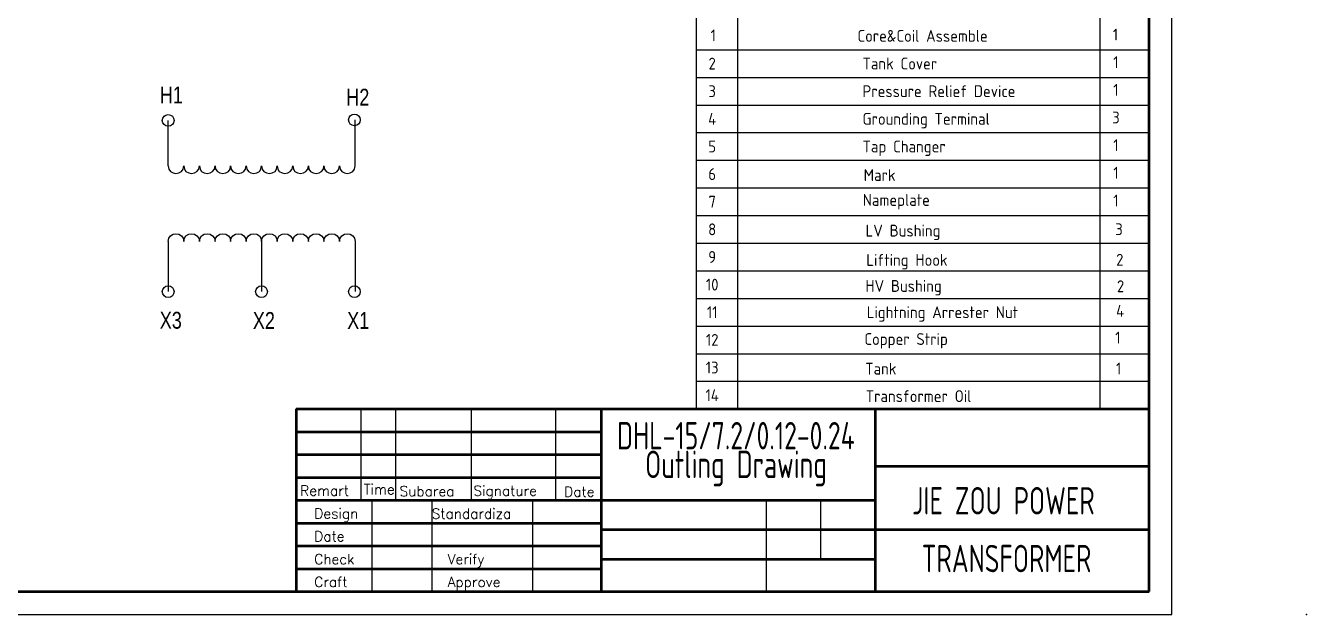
# Model space of a CAD drawing. Header units: millimetres. Extents: x 48582 to 52637, y -8867 to -5728.
# Drawn here: x 50107 to 52637, y -8867 to -7704 of the extents above; entities that cross this region are included whole.
import ezdxf
from ezdxf.enums import TextEntityAlignment as Align

# ---------------------------------------------------------------- set-up
doc = ezdxf.new("R2010")
doc.units = ezdxf.units.MM
doc.header["$LTSCALE"] = 3
doc.layers.add('A', color=3, linetype='Continuous')
doc.layers.add('S', color=254, linetype='Continuous')
doc.layers.add('标注、文本', color=3, linetype='Continuous', lineweight=25)
doc.layers.add('粗实线', color=4, linetype='Continuous', lineweight=53)
doc.styles.add('pdm', font='gbenor.shx', dxfattribs={"width": 0.8, "bigfont": 'gbhzfs.shx'})
doc.styles.add('ST_WIN', font='isocp2.shx', dxfattribs={"bigfont": 'hzdxfst.shx'})
doc.styles.get("Standard").update_dxf_attribs({"font": 'txt', "bigfont": 'gbcbig.shx'})

msp = doc.modelspace()

# ---------------------------------------------------------------- linework, layer by layer
at = {"layer": 'A'}
for p, q in [((51432.21, -8461.51), (51432.21, -7587.92)), ((52326.42, -8461.51), (52326.42, -7587.92)), ((51513.97, -8461.51), (51513.97, -7642.52)), ((52229.81, -8461.51), (52229.81, -7642.52)), ((51432.21, -7751.72), (52326.42, -7751.72)), ((51432.21, -7806.32), (52326.42, -7806.32)), ((51432.21, -7860.92), (52326.42, -7860.92)), ((51432.21, -7915.52), (52326.42, -7915.52)), ((51432.21, -7915.52), (52326.42, -7915.52)), ((51432.21, -7970.11), (52326.42, -7970.11)), ((51432.21, -7970.11), (52326.42, -7970.11)), ((51432.21, -8024.71), (52326.42, -8024.71)), ((51432.21, -8079.31), (52326.42, -8079.31)), ((51494.61, -8133.91), (52326.42, -8133.91)), ((51494.61, -8188.51), (52326.42, -8188.51)), ((51494.61, -8243.11), (52326.42, -8243.11)), ((51494.61, -8297.71), (52326.42, -8297.71)), ((51494.61, -8352.31), (52326.42, -8352.31)), ((51432.21, -8406.91), (52326.42, -8406.91)), ((51432.21, -8461.51), (52326.42, -8461.51))]:
    msp.add_line(p, q, dxfattribs=at)
at = {"layer": 'S'}
for p, q in [((51432.21, -8133.91), (51494.61, -8133.91)), ((51432.21, -8188.51), (51494.61, -8188.51)), ((51432.21, -8243.11), (51494.61, -8243.11)), ((51432.21, -8297.71), (51494.61, -8297.71)), ((51432.21, -8352.31), (51494.61, -8352.31))]:
    msp.add_line(p, q, dxfattribs=at)
at = {"layer": '标注、文本'}
for p, q in [((52371.53, -8867.47), (52371.53, -6188.08)), ((50388.85, -7981.31), (50388.85, -7891.34)), ((50758.23, -7981.32), (50758.23, -7890.31)), ((50388.85, -8130.3), (50388.85, -8229.72)), ((50573.24, -8130.3), (50573.24, -8229.72)), ((50758.23, -8130.3), (50758.23, -8229.72)), ((50769.62, -8461.51), (50769.62, -8641.94)), ((50837.87, -8461.51), (50837.87, -8641.94)), ((50987.62, -8461.51), (50987.62, -8641.94)), ((51153.62, -8461.51), (51153.62, -8641.94)), ((50791.22, -8641.94), (50791.22, -8822.37)), ((50909.45, -8641.94), (50909.45, -8822.37)), ((51108.51, -8641.94), (51108.51, -8822.37)), ((51570.18, -8641.94), (51570.02, -8822.37)), ((51677.66, -8641.94), (51677.66, -8758.04)), ((48582.49, -8867.47), (52371.53, -8867.47))]:
    msp.add_line(p, q, dxfattribs=at)
for points in [[(50388.85, -7981.31), (50390.06, -7987.36), (50393.08, -7992.2), (50398.52, -7995.22), (50403.97, -7996.43), (50410.01, -7995.22), (50414.85, -7992.2), (50418.48, -7987.36), (50419.68, -7981.31)], [(50419.68, -7981.31), (50420.89, -7987.36), (50423.92, -7992.2), (50429.36, -7995.22), (50434.8, -7996.43), (50440.84, -7995.22), (50445.68, -7992.2), (50449.31, -7987.36), (50450.52, -7981.31)], [(50450.52, -7981.31), (50451.73, -7987.36), (50454.75, -7992.2), (50460.19, -7995.22), (50465.63, -7996.43), (50471.68, -7995.22), (50476.51, -7992.2), (50480.14, -7987.36), (50481.35, -7981.31)], [(50481.35, -7981.31), (50482.56, -7987.36), (50486.19, -7992.2), (50491.02, -7995.22), (50497.07, -7996.43), (50502.51, -7995.22), (50507.95, -7992.2), (50510.97, -7987.36), (50512.18, -7981.31), (50513.39, -7987.36), (50516.41, -7992.2), (50521.85, -7995.22), (50527.29, -7996.43), (50533.34, -7995.22), (50538.18, -7992.2), (50541.8, -7987.36), (50543.01, -7981.31), (50544.22, -7987.36), (50547.25, -7992.2), (50552.08, -7995.22), (50558.13, -7996.43), (50564.17, -7995.22), (50569.01, -7992.2), (50572.03, -7987.36), (50573.24, -7981.31), (50574.45, -7987.36), (50578.08, -7992.2), (50582.91, -7995.22), (50588.96, -7996.43), (50594.4, -7995.22), (50599.84, -7992.2), (50602.86, -7987.36), (50604.07, -7981.31)], [(50604.07, -7981.31), (50605.28, -7987.36), (50608.31, -7992.2), (50613.75, -7995.22), (50619.19, -7996.43), (50625.23, -7995.22), (50630.07, -7992.2), (50633.7, -7987.36), (50634.91, -7981.31)], [(50634.91, -7981.31), (50636.11, -7987.36), (50639.14, -7992.2), (50644.58, -7995.22), (50650.02, -7996.43), (50656.07, -7995.22), (50660.9, -7992.2), (50664.53, -7987.36), (50665.74, -7981.31)], [(50665.74, -7981.31), (50666.95, -7987.36), (50669.97, -7992.2), (50675.41, -7995.22), (50680.85, -7996.43), (50686.9, -7995.22), (50691.73, -7992.2), (50695.36, -7987.36), (50696.57, -7981.31)], [(50696.57, -7981.32), (50697.78, -7987.36), (50700.8, -7992.2), (50706.24, -7995.22), (50711.68, -7996.43), (50717.73, -7995.22), (50722.57, -7992.2), (50726.19, -7987.36), (50727.4, -7981.32)], [(50727.4, -7981.32), (50728.61, -7987.36), (50731.63, -7992.2), (50737.08, -7995.22), (50742.52, -7996.43), (50748.56, -7995.22), (50753.4, -7992.2), (50757.03, -7987.36), (50758.23, -7981.32)], [(50388.85, -8130.3), (50390.06, -8124.25), (50393.08, -8119.41), (50398.52, -8116.39), (50403.97, -8115.18), (50410.01, -8116.39), (50414.85, -8119.41), (50418.48, -8124.25), (50419.68, -8130.3)], [(50419.68, -8130.3), (50420.89, -8124.25), (50423.92, -8119.41), (50429.36, -8116.39), (50434.8, -8115.18), (50440.84, -8116.39), (50445.68, -8119.41), (50449.31, -8124.25), (50450.52, -8130.3)], [(50450.52, -8130.3), (50451.73, -8124.25), (50454.75, -8119.41), (50460.19, -8116.39), (50465.63, -8115.18), (50471.68, -8116.39), (50476.51, -8119.41), (50480.14, -8124.25), (50481.35, -8130.3)], [(50481.35, -8130.3), (50482.56, -8124.25), (50486.19, -8119.41), (50491.02, -8116.39), (50497.07, -8115.18), (50502.51, -8116.39), (50507.95, -8119.41), (50510.97, -8124.25), (50512.18, -8130.3), (50513.39, -8124.25), (50516.41, -8119.41), (50521.85, -8116.39), (50527.29, -8115.18), (50533.34, -8116.39), (50538.18, -8119.41), (50541.8, -8124.25), (50543.01, -8130.3), (50544.22, -8124.25), (50547.25, -8119.41), (50552.08, -8116.39), (50558.13, -8115.18), (50564.17, -8116.39), (50569.01, -8119.41), (50572.03, -8124.25), (50573.24, -8130.3), (50574.45, -8124.25), (50578.08, -8119.41), (50582.91, -8116.39), (50588.96, -8115.18), (50594.4, -8116.39), (50599.84, -8119.41), (50602.86, -8124.25), (50604.07, -8130.3)], [(50604.07, -8130.3), (50605.28, -8124.25), (50608.31, -8119.41), (50613.75, -8116.39), (50619.19, -8115.18), (50625.23, -8116.39), (50630.07, -8119.41), (50633.7, -8124.25), (50634.91, -8130.3)], [(50634.91, -8130.3), (50636.11, -8124.25), (50639.14, -8119.41), (50644.58, -8116.39), (50650.02, -8115.18), (50656.07, -8116.39), (50660.9, -8119.41), (50664.53, -8124.25), (50665.74, -8130.3)], [(50665.74, -8130.3), (50666.95, -8124.25), (50669.97, -8119.41), (50675.41, -8116.39), (50680.85, -8115.18), (50686.9, -8116.39), (50691.73, -8119.41), (50695.36, -8124.25), (50696.57, -8130.3)], [(50696.57, -8130.3), (50697.78, -8124.25), (50700.8, -8119.41), (50706.24, -8116.39), (50711.68, -8115.18), (50717.73, -8116.39), (50722.57, -8119.41), (50726.19, -8124.25), (50727.4, -8130.3)], [(50727.4, -8130.3), (50728.61, -8124.25), (50731.63, -8119.41), (50737.08, -8116.39), (50742.52, -8115.18), (50748.56, -8116.39), (50753.4, -8119.41), (50757.03, -8124.25), (50758.23, -8130.3)]]:
    msp.add_lwpolyline(points, dxfattribs=at)
for centre in [(50388.85, -7891.34), (50756.78, -7890.31), (50388.85, -8229.72), (50573.24, -8229.72), (50756.78, -8229.72)]:
    msp.add_circle(centre, 11.61, dxfattribs=at)
msp.add_point((52637.16, -8867.47), dxfattribs=at)
at = {"layer": '粗实线'}
for p, q in [((52326.42, -8822.37), (52326.42, -6233.19)), ((50641.82, -8461.51), (52326.42, -8461.51)), ((50641.82, -8461.51), (50641.82, -8822.37)), ((51243.84, -8461.51), (51243.84, -8822.37)), ((51785.13, -8461.51), (51785.13, -8822.37)), ((50641.82, -8506.61), (51243.84, -8506.61)), ((50641.82, -8551.72), (51243.84, -8551.72)), ((51785.13, -8574.24), (52326.42, -8574.24)), ((50641.82, -8596.83), (51243.84, -8596.83)), ((50641.82, -8641.94), (51243.84, -8641.94)), ((51243.84, -8641.94), (51785.13, -8641.94)), ((50641.82, -8687.04), (51243.84, -8687.04)), ((51243.84, -8699.99), (52326.42, -8699.99)), ((50641.82, -8732.15), (51243.84, -8732.15)), ((50641.82, -8777.26), (51243.84, -8777.26)), ((51243.84, -8758.04), (51785.13, -8758.04)), ((48808.03, -8822.37), (52326.42, -8822.37))]:
    msp.add_line(p, q, dxfattribs=at)

# ---------------------------------------------------------------- texts
at = {"layer": 'S', "style": 'ST_WIN'}
for s, p in [('1', (51465.58, -7735.01)), ('1', (52259.96, -7733.41)), ('1', (52261.01, -7788.01)), ('2', (51463.41, -7790.72)), ('3', (51463.41, -7845.32)), ('1', (52261.01, -7842.61)), ('4', (51463.41, -7899.92)), ('3', (52261.01, -7897.21)), ('5', (51463.41, -7954.51)), ('1', (52261.01, -7951.81)), ('6', (51463.41, -8009.11)), ('1', (52261.01, -8006.41)), ('7', (51463.41, -8063.71)), ('1', (52261.01, -8061.54)), ('8', (51463.41, -8118.31)), ('3', (52267.07, -8118.13)), ('9', (51463.41, -8172.91)), ('2', (52268.54, -8178.43)), ('10', (51463.41, -8227.51)), ('2', (52270.2, -8230.81)), ('11', (51463.41, -8282.11)), ('4', (52269.25, -8279.4)), ('12', (51463.41, -8336.71)), ('1', (52264.73, -8332.37)), ('13', (51463.41, -8391.31)), ('1', (52266.36, -8393.26)), ('14', (51463.41, -8445.91))]:
    msp.add_text(s, height=23.4, dxfattribs=at).set_placement(p, align=Align.CENTER)
for s, height, p in [('Core&Coil Assemble', 23.3996, (51750.41, -7736.01)), ('Tank Cover', 23.4, (51760.4, -7790.7)), ('Pressure Relief Device', 23.3996, (51760.4, -7845.3)), ('Grounding Terminal', 23.3996, (51760.4, -7899.9)), ('Tap Changer ', 23.3996, (51760.4, -7954.5)), ('Mark', 23.4, (51762.68, -8011.01)), ('Nameplate', 23.4, (51760.87, -8060.23)), ('LV Bushing', 23.4, (51766.46, -8120.82)), ('Lifting Hook', 23.3996, (51767.94, -8178.81)), ('HV Bushing', 23.4, (51766, -8230.14)), ('Lightning Arrester Nut', 23.3996, (51768.64, -8282.09)), ('Copper Strip', 23.3996, (51764.12, -8335.06)), ('Tank', 23.4, (51765.75, -8393.64)), ('Transformer Oil', 23.3996, (51766.73, -8447.89))]:
    msp.add_text(s, height=height, dxfattribs=at).set_placement(p)
at = {"layer": '标注、文本', "style": 'pdm', "width": 0.8}
for s, p in [('DHL-15/7.2/0.12-0.24', (51510.13, -8514.31)), ('Outling Drawing', (51510.61, -8571.05)), ('JIE ZOU POWER', (52038.73, -8643)), ('TRANSFORMER', (52044.89, -8757.1))]:
    msp.add_text(s, height=54.1291, dxfattribs=at).set_placement(p, align=Align.MIDDLE_CENTER)
at = {"layer": '标注、文本'}
for s, height, p in [('Remart', 19.903, (50649.61, -8632.88)), ('Time', 19.903, (50774.81, -8630.27)), ('Subarea', 19.903, (50845.9, -8634.02)), ('Signature', 19.903, (50991.87, -8633.11)), ('Date', 19.903, (51171.12, -8635)), ('Design', 19.903, (50677.36, -8677.99)), ('Standardiza', 19.9032, (50909.48, -8678.38)), ('Date', 19.903, (50677.36, -8723.1)), ('Check', 19.903, (50677.36, -8768.2)), ('Verify', 19.903, (50941.03, -8768.2)), ('Craft', 19.903, (50677.36, -8813.31)), ('Approve', 19.903, (50941.03, -8813.31))]:
    msp.add_text(s, height=height, dxfattribs=at).set_placement(p)
at = {"layer": '标注、文本', "char_height": 33.3219, "attachment_point": 7, "style": 'pdm'}
for s, insert in [('{\\fCIDFont+F1|b0|i0|c134|p0;H1}', (50372.2, -7857.71)), ('{\\fCIDFont+F1|b0|i0|c134|p0;H2}', (50740.59, -7862.17)), ('{\\fCIDFont+F1|b0|i0|c134|p0;X2}', (50556.09, -8303.37)), ('{\\fCIDFont+F1|b0|i0|c134|p0;X1}', (50742.43, -8303.37))]:
    msp.add_mtext(s, dxfattribs=dict(at, insert=insert))
at = {"layer": '标注、文本', "insert": (50372.2, -8303.37), "char_height": 33.3219, "width": 31.0707, "attachment_point": 7, "style": 'pdm'}
msp.add_mtext('{\\fCIDFont+F1|b0|i0|c134|p0;X3}', dxfattribs=at)

doc.saveas('drawing.dxf')
